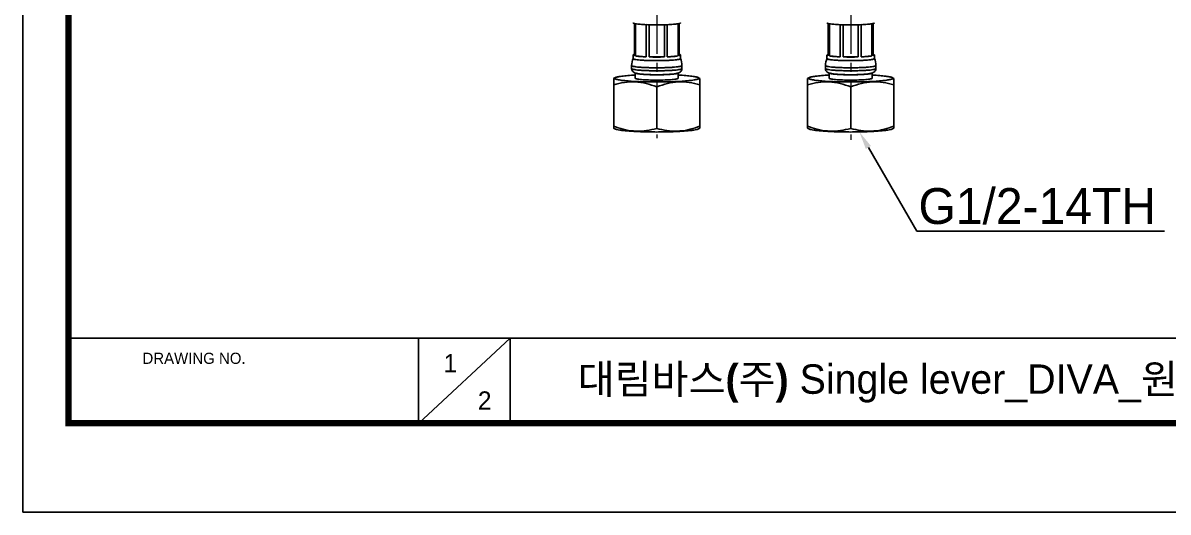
# Model space of a CAD drawing. Extents: x 0 to 790, y 0 to 579.
# Drawn here: x 0 to 318.9, y 0 to 136.3 of the extents above; entities that cross this region are included whole.
import ezdxf
from ezdxf import colors
from ezdxf.entities.mleader import LeaderData, LeaderLine
from ezdxf.math import Vec2, Vec3

# ---------------------------------------------------------------- set-up
doc = ezdxf.new("R2010")
doc.units = 0
doc.header["$LTSCALE"] = 10
doc.header["$MEASUREMENT"] = 0
doc.linetypes.add('CENTER', pattern=[2, 1.25, -0.25, 0.25, -0.25])
doc.layers.get('0').update_dxf_attribs({"linetype": 'CONTINUOUS'})
doc.layers.add('BODY', color=7, linetype='CONTINUOUS')
doc.layers.add('DEF_LAYER_ASSEM_MEMBER', color=7, linetype='CONTINUOUS')
doc.styles.add('Daelim Dimension', font='')
doc.styles.get("Standard").update_dxf_attribs({"font": ''})
doc.styles.get('Daelim Dimension').set_extended_font_data('나눔고딕')
doc.styles.get('Standard').set_extended_font_data('GulimChe')

msp = doc.modelspace()

# ---------------------------------------------------------------- linework, layer by layer
at = {"color": 5}
msp.add_line((12.7, 48.49), (648.72, 48.49), dxfattribs=at)
at = {"color": 5, "ltscale": 40}
for p, q in [((110.19, 48.49), (110.19, 24.69)), ((110.19, 48.49), (110.19, 24.69)), ((135.67, 48.49), (110.19, 24.69)), ((135.67, 48.49), (110.19, 24.69)), ((135.67, 48.49), (135.67, 24.69)), ((135.67, 48.49), (135.67, 24.69))]:
    msp.add_line(p, q, dxfattribs=at)
at = {"ltscale": 0.5}
msp.add_lwpolyline([(0, 0), (789.88, 0), (789.88, 578.76), (0, 578.76)], close=True, dxfattribs=at)
at = {"color": 5, "linetype": 'ByBlock', "lineweight": 200, "const_width": 1.82}
msp.add_lwpolyline([(12.7, 24.78), (777.1, 24.78), (777.1, 565.32), (12.7, 565.32)], close=True, dxfattribs=at)
at = {"layer": 'BODY', "color": 1, "linetype": 'CENTER', "lineweight": 5}
for p, q in [((176.52, 180.17), (176.52, 104.14)), ((230.52, 180.16), (230.52, 103.71))]:
    msp.add_line(p, q, dxfattribs=at)
at = {"layer": 'DEF_LAYER_ASSEM_MEMBER', "color": 7, "linetype": 'Continuous'}
for p, q in [((170.27, 136.13), (170.27, 127.16)), ((170.6, 136.06), (170.6, 127.1)), ((173.61, 135.8), (173.61, 126.83)), ((174.4, 135.77), (174.4, 126.8)), ((178.64, 135.77), (178.64, 126.8)), ((179.45, 135.8), (179.45, 126.83)), ((182.44, 136.06), (182.44, 127.09)), ((182.77, 136.13), (182.77, 127.16)), ((224.27, 136.13), (224.27, 127.16)), ((224.61, 136.06), (224.61, 127.09)), ((227.6, 135.8), (227.6, 126.83)), ((228.4, 135.77), (228.4, 126.8)), ((232.64, 135.77), (232.64, 126.8)), ((233.44, 135.8), (233.44, 126.83)), ((236.44, 136.06), (236.44, 127.1)), ((236.77, 136.13), (236.77, 127.16)), ((169.52, 124.4), (169.52, 123.56)), ((169.92, 127.35), (169.92, 126.35)), ((173.61, 126.83), (170.6, 127.1)), ((178.64, 126.8), (174.4, 126.8)), ((182.44, 127.09), (179.45, 126.83)), ((183.12, 127.35), (183.12, 126.35)), ((183.52, 124.4), (183.52, 123.56)), ((223.52, 124.4), (223.52, 123.56)), ((223.92, 127.35), (223.92, 126.35)), ((227.6, 126.83), (224.61, 127.09)), ((232.64, 126.8), (228.4, 126.8)), ((236.44, 127.1), (233.44, 126.83)), ((237.12, 127.35), (237.12, 126.35)), ((237.52, 124.4), (237.52, 123.56)), ((170.52, 120.87), (170.52, 122.3)), ((182.52, 120.87), (182.52, 122.3)), ((224.52, 120.87), (224.52, 122.3)), ((236.52, 120.87), (236.52, 122.3)), ((164.49, 120.81), (164.88, 121.03)), ((164.52, 106.98), (164.52, 120.82)), ((176.52, 106.91), (176.52, 118.47)), ((188.55, 120.81), (188.16, 121.03)), ((188.52, 106.98), (188.52, 120.82)), ((218.49, 120.81), (218.88, 121.03)), ((218.52, 106.98), (218.52, 120.82)), ((230.52, 106.91), (230.52, 118.47)), ((242.55, 120.81), (242.16, 121.03)), ((242.52, 106.98), (242.52, 120.82)), ((164.88, 106.77), (164.49, 106.99)), ((188.16, 106.77), (188.55, 106.99)), ((218.88, 106.77), (218.49, 106.99)), ((242.16, 106.77), (242.55, 106.99))]:
    msp.add_line(p, q, dxfattribs=at)
for centre, radius, start, end in [((176.19, 196.33), 60.58, 267.5601, 268.3107), ((176.52, 208.99), 73.25, 268.341, 271.659), ((176.92, 194.64), 58.9, 271.6786, 272.4623), ((230.13, 194.64), 58.9, 267.5377, 268.3214), ((230.52, 208.99), 73.25, 268.341, 271.659), ((230.86, 196.33), 60.58, 271.6893, 272.4399), ((176.52, 200.03), 73.25, 268.341, 271.659), ((230.52, 200.03), 73.25, 268.341, 271.659), ((174.6, 133.87), 28.22, 249.0652, 250.2444), ((178.44, 133.87), 28.22, 289.7556, 290.9348), ((228.6, 133.87), 28.22, 249.0652, 250.2444), ((232.44, 133.87), 28.22, 289.7556, 290.9348)]:
    msp.add_arc(centre, radius, start, end, dxfattribs=at)
for points, start_tangent, end_tangent in [([(170.27, 136.13), (170.03, 136.21), (169.92, 136.3)], (-0.96856, 0.248781), (-0.313972, 0.949432)), ([(170.6, 136.06), (170.51, 136.08), (170.27, 136.13)], (-0.984673, 0.174413), (-0.96856, 0.248781)), ([(173.61, 135.8), (171.85, 135.91), (170.6, 136.06)], (-0.999082, 0.042846), (-0.984673, 0.174413)), ([(182.44, 136.06), (181.19, 135.91), (179.45, 135.8)], (-0.984824, -0.173557), (-0.999072, -0.043063)), ([(182.77, 136.13), (182.7, 136.11), (182.44, 136.06)], (-0.96856, -0.248781), (-0.984824, -0.173557)), ([(183.12, 136.3), (183.02, 136.21), (182.77, 136.13)], (-0.313991, -0.949426), (-0.96856, -0.248781)), ([(224.27, 136.13), (224.03, 136.21), (223.92, 136.3)], (-0.96856, 0.248781), (-0.313972, 0.949432)), ([(224.27, 136.13), (224.34, 136.11), (224.61, 136.06)], (0.96856, -0.248781), (0.984824, -0.173557)), ([(227.6, 135.8), (225.85, 135.91), (224.61, 136.06)], (-0.999072, 0.043063), (-0.984824, 0.173557)), ([(236.44, 136.06), (235.19, 135.91), (233.44, 135.8)], (-0.984673, -0.174413), (-0.999082, -0.042846)), ([(236.44, 136.06), (236.53, 136.08), (236.77, 136.13)], (0.984673, 0.174413), (0.96856, 0.248781)), ([(237.12, 136.3), (237.02, 136.21), (236.77, 136.13)], (-0.313991, -0.949426), (-0.96856, -0.248781)), ([(169.52, 124.4), (169.93, 126.37)], (0, 1), (0.393415, 0.919361)), ([(169.92, 127.35), (169.98, 127.42), (170.14, 127.49)], (0, 1), (0.948651, 0.316325)), ([(170.27, 127.16), (170.01, 127.26), (169.92, 127.35)], (-0.96856, 0.248781), (0, 1)), ([(183.12, 126.35), (183.09, 126.3), (182.99, 126.24), (182.62, 126.13), (182.01, 126.03), (181.19, 125.95), (180.19, 125.87), (179.05, 125.82), (177.81, 125.79), (176.52, 125.78), (175.23, 125.79), (174, 125.82), (172.85, 125.87), (171.85, 125.95), (171.03, 126.03), (170.42, 126.13), (170.05, 126.24), (169.95, 126.3), (169.92, 126.35)], (0, -1), (0, 1)), ([(170.14, 127.49), (170.17, 127.5), (170.27, 127.53)], (0.948651, 0.316325), (0.96856, 0.248781)), ([(173.61, 126.83), (171.85, 126.94), (170.6, 127.1)], (-0.999082, 0.042846), (-0.984673, 0.174413)), ([(182.44, 127.09), (181.19, 126.94), (179.45, 126.83)], (-0.984824, -0.173557), (-0.999072, -0.043063)), ([(182.77, 127.53), (182.81, 127.52), (182.91, 127.49)], (0.96856, -0.248781), (0.948651, -0.316325)), ([(183.12, 127.35), (183.03, 127.26), (182.77, 127.16)], (0, -1), (-0.96856, -0.248781)), ([(182.91, 127.49), (183.07, 127.42), (183.12, 127.35)], (0.948651, -0.316325), (0, -1)), ([(183.12, 126.37), (183.52, 124.4)], (0.393415, -0.919361), (0, -1)), ([(223.52, 124.4), (223.93, 126.37)], (0, 1), (0.393415, 0.919361)), ([(223.92, 127.35), (223.98, 127.42), (224.14, 127.49)], (0, 1), (0.948651, 0.316325)), ([(224.27, 127.16), (224.01, 127.26), (223.92, 127.35)], (-0.96856, 0.248781), (0, 1)), ([(223.92, 126.35), (223.95, 126.3), (224.05, 126.24), (224.42, 126.13), (225.03, 126.03), (225.85, 125.95), (226.85, 125.87), (228, 125.82), (229.23, 125.79), (230.52, 125.78), (231.81, 125.79), (233.05, 125.82), (234.19, 125.87), (235.19, 125.95), (236.01, 126.03), (236.62, 126.13), (236.99, 126.24), (237.09, 126.3), (237.12, 126.35)], (0, -1), (0, 1)), ([(224.14, 127.49), (224.17, 127.5), (224.27, 127.53)], (0.948651, 0.316325), (0.96856, 0.248781)), ([(227.6, 126.83), (225.85, 126.94), (224.61, 127.09)], (-0.999072, 0.043063), (-0.984824, 0.173557)), ([(236.44, 127.1), (235.19, 126.94), (233.44, 126.83)], (-0.984673, -0.174413), (-0.999082, -0.042846)), ([(236.77, 127.53), (236.81, 127.52), (236.91, 127.49)], (0.96856, -0.248781), (0.948651, -0.316325)), ([(237.12, 127.35), (237.03, 127.26), (236.77, 127.16)], (0, -1), (-0.96856, -0.248781)), ([(236.91, 127.49), (237.07, 127.42), (237.12, 127.35)], (0.948651, -0.316325), (0, -1)), ([(237.12, 126.37), (237.52, 124.4)], (0.393415, -0.919361), (0, -1)), ([(170.49, 121.76), (168.42, 121.62), (166.75, 121.45), (166.09, 121.35), (165.55, 121.25), (165.15, 121.14), (164.88, 121.03)], (-0.998652, -0.051908), (-0.86923, -0.494407)), ([(170.5, 122.31), (169.91, 122.66), (169.63, 123.05), (169.52, 123.56)], (-0.945241, 0.326374), (0, 1)), ([(170.85, 122.21), (170.5, 122.31)], (-0.975881, 0.218302), (-0.945241, 0.326374)), ([(170.68, 122.25), (170.99, 122.17), (171.45, 122.09), (172.06, 122.02), (172.79, 121.96), (174.54, 121.87), (176.52, 121.85)], (0.936164, -0.351563), (1, 0)), ([(182.32, 122.37), (182.29, 122.32), (182.21, 122.27), (181.88, 122.17), (181.34, 122.09), (180.62, 122.01), (179.74, 121.95), (178.74, 121.9), (176.52, 121.86), (174.3, 121.9), (173.3, 121.95), (172.42, 122.01), (171.7, 122.09), (171.16, 122.17), (170.83, 122.27), (170.75, 122.32), (170.72, 122.37)], (0, -1), (0, 1)), ([(171.2, 122.14), (171.11, 122.16), (170.85, 122.21)], (-0.986756, 0.16221), (-0.975881, 0.218302)), ([(176.52, 121.85), (178.51, 121.87), (180.27, 121.96), (181, 122.02), (181.61, 122.09), (182.07, 122.17), (182.37, 122.25)], (1, 0), (0.933107, 0.359598)), ([(182.15, 122.2), (181.17, 122.05), (179.85, 121.95), (178.26, 121.88), (176.52, 121.86)], (-0.977567, -0.210625), (-1, -0.000002)), ([(182.5, 122.29), (182.15, 122.2)], (-0.951446, -0.307816), (-0.977567, -0.210625)), ([(183.52, 123.56), (183.41, 123.04), (183.11, 122.64), (182.5, 122.29)], (0, -1), (-0.951446, -0.307816)), ([(188.16, 121.03), (187.9, 121.14), (187.49, 121.25), (186.95, 121.35), (186.29, 121.45), (184.62, 121.62), (182.55, 121.76)], (-0.86923, 0.494407), (-0.998652, 0.051908)), ([(224.49, 121.76), (222.42, 121.62), (220.75, 121.45), (220.09, 121.35), (219.55, 121.25), (219.15, 121.14), (218.88, 121.03)], (-0.998652, -0.051908), (-0.86923, -0.494407)), ([(224.5, 122.31), (223.91, 122.66), (223.63, 123.05), (223.52, 123.56)], (-0.945241, 0.326374), (0, 1)), ([(224.85, 122.21), (224.5, 122.31)], (-0.975881, 0.218302), (-0.945241, 0.326374)), ([(224.68, 122.25), (224.99, 122.17), (225.45, 122.09), (226.06, 122.02), (226.79, 121.96), (228.54, 121.87), (230.52, 121.85)], (0.936164, -0.351563), (1, 0)), ([(236.32, 122.37), (236.29, 122.32), (236.21, 122.27), (235.88, 122.17), (235.34, 122.09), (234.62, 122.01), (233.74, 121.95), (232.74, 121.9), (230.52, 121.86), (228.3, 121.9), (227.3, 121.95), (226.42, 122.01), (225.7, 122.09), (225.16, 122.17), (224.83, 122.27), (224.75, 122.32), (224.72, 122.37)], (0, -1), (0, 1)), ([(225.2, 122.14), (225.11, 122.16), (224.85, 122.21)], (-0.986756, 0.16221), (-0.975881, 0.218302)), ([(230.52, 121.85), (232.51, 121.87), (234.27, 121.96), (235, 122.02), (235.61, 122.09), (236.07, 122.17), (236.37, 122.25)], (1, 0), (0.933107, 0.359598)), ([(236.15, 122.2), (235.17, 122.05), (233.85, 121.95), (232.26, 121.88), (230.52, 121.86)], (-0.977567, -0.210625), (-1, -0.000002)), ([(236.5, 122.29), (236.15, 122.2)], (-0.951446, -0.307816), (-0.977567, -0.210625)), ([(237.52, 123.56), (237.41, 123.04), (237.11, 122.64), (236.5, 122.29)], (0, -1), (-0.951446, -0.307816)), ([(242.16, 121.03), (241.9, 121.14), (241.49, 121.25), (240.95, 121.35), (240.29, 121.45), (238.62, 121.62), (236.55, 121.76)], (-0.86923, 0.494407), (-0.998652, 0.051908)), ([(164.52, 119.07), (167.49, 119.7), (170.52, 119.84), (173.55, 119.4), (176.52, 118.47)], (0.962517, 0.271221), (0.93409, -0.357036)), ([(164.88, 121.03), (164.8, 120.97), (164.76, 120.92), (164.75, 120.86), (164.77, 120.81), (164.83, 120.75), (164.92, 120.7), (165.2, 120.59), (165.61, 120.49), (166.15, 120.39), (166.81, 120.29), (167.59, 120.21), (169.43, 120.05), (171.6, 119.94), (174, 119.87), (176.52, 119.85)], (-0.86923, -0.494407), (1, 0)), ([(170.52, 120.87), (170.55, 120.82), (170.64, 120.77), (170.98, 120.67), (171.53, 120.58), (172.28, 120.5), (173.19, 120.44), (174.23, 120.39), (176.52, 120.35)], (0, -1), (1, 0)), ([(176.52, 119.85), (179.04, 119.87), (181.44, 119.94), (183.61, 120.05), (185.46, 120.21), (186.23, 120.29), (186.89, 120.39), (187.43, 120.49), (187.84, 120.59), (188.13, 120.7), (188.22, 120.75), (188.27, 120.81), (188.3, 120.86), (188.29, 120.92), (188.24, 120.97), (188.16, 121.03)], (1, 0), (-0.86923, 0.494407)), ([(176.52, 120.35), (178.82, 120.39), (179.85, 120.44), (180.76, 120.5), (181.51, 120.58), (182.06, 120.67), (182.41, 120.77), (182.49, 120.82), (182.52, 120.87)], (1, 0), (0, 1)), ([(176.52, 118.47), (179.49, 119.4), (182.52, 119.84), (185.55, 119.7), (188.52, 119.07)], (0.93409, 0.357036), (0.962517, -0.271221)), ([(218.52, 119.07), (221.49, 119.7), (224.52, 119.84), (227.55, 119.4), (230.52, 118.47)], (0.962517, 0.271221), (0.93409, -0.357036)), ([(218.88, 121.03), (218.8, 120.97), (218.76, 120.92), (218.75, 120.86), (218.77, 120.81), (218.83, 120.75), (218.92, 120.7), (219.2, 120.59), (219.61, 120.49), (220.15, 120.39), (220.81, 120.29), (221.59, 120.21), (223.43, 120.05), (225.6, 119.94), (228, 119.87), (230.52, 119.85)], (-0.86923, -0.494407), (1, 0)), ([(224.52, 120.87), (224.55, 120.82), (224.64, 120.77), (224.98, 120.67), (225.53, 120.58), (226.28, 120.5), (227.19, 120.44), (228.23, 120.39), (230.52, 120.35)], (0, -1), (1, 0)), ([(230.52, 119.85), (233.04, 119.87), (235.44, 119.94), (237.61, 120.05), (239.46, 120.21), (240.23, 120.29), (240.89, 120.39), (241.43, 120.49), (241.84, 120.59), (242.13, 120.7), (242.22, 120.75), (242.27, 120.81), (242.3, 120.86), (242.29, 120.92), (242.24, 120.97), (242.16, 121.03)], (1, 0), (-0.86923, 0.494407)), ([(230.52, 120.35), (232.82, 120.39), (233.85, 120.44), (234.76, 120.5), (235.51, 120.58), (236.06, 120.67), (236.41, 120.77), (236.49, 120.82), (236.52, 120.87)], (1, 0), (0, 1)), ([(230.52, 118.47), (233.49, 119.4), (236.52, 119.84), (239.55, 119.7), (242.52, 119.07)], (0.93409, 0.357036), (0.962517, -0.271221)), ([(164.88, 106.77), (165.08, 106.68), (165.38, 106.6), (166.22, 106.43), (167.39, 106.28), (168.85, 106.15), (170.55, 106.04), (172.43, 105.96), (176.52, 105.9)], (0.86923, -0.494407), (1, 0)), ([(165.07, 107.32), (167.91, 106.5), (170.8, 106.14), (173.69, 106.3), (176.52, 106.91)], (0.941196, -0.337862), (0.962555, 0.271085)), ([(176.52, 106.91), (179.35, 106.3), (182.24, 106.14), (185.13, 106.5), (187.98, 107.32)], (0.962555, -0.271085), (0.941196, 0.337861)), ([(176.52, 105.9), (180.61, 105.96), (182.5, 106.04), (184.19, 106.15), (185.65, 106.28), (186.82, 106.43), (187.66, 106.6), (187.96, 106.68), (188.16, 106.77)], (1, 0), (0.86923, 0.494407)), ([(218.88, 106.77), (219.08, 106.68), (219.38, 106.6), (220.22, 106.43), (221.39, 106.28), (222.85, 106.15), (224.55, 106.04), (226.43, 105.96), (230.52, 105.9)], (0.86923, -0.494407), (1, 0)), ([(219.07, 107.32), (221.91, 106.5), (224.8, 106.14), (227.69, 106.3), (230.52, 106.91)], (0.941196, -0.337862), (0.962555, 0.271085)), ([(230.52, 106.91), (233.35, 106.3), (236.24, 106.14), (239.13, 106.5), (241.98, 107.32)], (0.962555, -0.271085), (0.941196, 0.337861)), ([(230.52, 105.9), (234.61, 105.96), (236.5, 106.04), (238.19, 106.15), (239.65, 106.28), (240.82, 106.43), (241.66, 106.6), (241.96, 106.68), (242.16, 106.77)], (1, 0), (0.86923, 0.494407))]:
    msp.add_spline(points, degree=3, dxfattribs=dict(at, start_tangent=start_tangent, end_tangent=end_tangent))
at = {"layer": 'DEF_LAYER_ASSEM_MEMBER', "color": 9, "linetype": 'Continuous'}
for points, start_tangent, end_tangent in [([(183.52, 124.4), (183.49, 124.34), (183.39, 124.28), (182.99, 124.17), (182.34, 124.06), (181.47, 123.97), (180.41, 123.89), (179.2, 123.84), (177.89, 123.8), (176.52, 123.79), (175.16, 123.8), (173.84, 123.84), (172.63, 123.89), (171.57, 123.97), (170.7, 124.06), (170.05, 124.17), (169.66, 124.28), (169.56, 124.34), (169.52, 124.4)], (0, -1), (0, 1)), ([(223.52, 124.4), (223.56, 124.34), (223.66, 124.28), (224.05, 124.17), (224.7, 124.06), (225.57, 123.97), (226.63, 123.89), (227.84, 123.84), (229.16, 123.8), (230.52, 123.79), (231.89, 123.8), (233.2, 123.84), (234.41, 123.89), (235.47, 123.97), (236.34, 124.06), (236.99, 124.17), (237.39, 124.28), (237.49, 124.34), (237.52, 124.4)], (0, -1), (0, 1)), ([(176.52, 122.95), (175.16, 122.97), (173.84, 123), (172.63, 123.06), (171.57, 123.13), (170.7, 123.22), (170.05, 123.33), (169.66, 123.44), (169.56, 123.5), (169.52, 123.56)], (-1, 0), (0, 1)), ([(183.52, 123.56), (183.49, 123.5), (183.39, 123.44), (182.99, 123.33), (182.34, 123.22), (181.47, 123.13), (180.41, 123.06), (179.2, 123), (177.89, 122.97), (176.52, 122.95)], (0, -1), (-1, 0)), ([(223.52, 123.56), (223.56, 123.5), (223.66, 123.44), (224.05, 123.33), (224.7, 123.22), (225.57, 123.13), (226.63, 123.06), (227.84, 123), (229.16, 122.97), (230.52, 122.95)], (0, -1), (1, 0)), ([(230.52, 122.95), (231.89, 122.97), (233.2, 123), (234.41, 123.06), (235.47, 123.13), (236.34, 123.22), (236.99, 123.33), (237.39, 123.44), (237.49, 123.5), (237.52, 123.56)], (1, 0), (0, 1))]:
    msp.add_spline(points, degree=3, dxfattribs=dict(at, start_tangent=start_tangent, end_tangent=end_tangent))

# ---------------------------------------------------------------- texts
at = {"color": 5, "ltscale": 40, "style": 'Daelim Dimension'}
msp.add_text('DRAWING NO.', height=3.1171, dxfattribs=at).set_placement((33.3, 41.29))
at = {"char_height": 5.1, "width": 7.119, "attachment_point": 1, "style": 'Daelim Dimension'}
for s, insert in [('1', (117.12, 44.03)), ('2', (126.69, 33.63))]:
    msp.add_mtext(s, dxfattribs=dict(at, insert=insert))
at = {"color": 2, "insert": (154.51, 41.16), "char_height": 8.198, "width": 362.8925, "attachment_point": 1, "style": 'Daelim Dimension'}
msp.add_mtext('{\\fPretendard Variable SemiBold|b0|i0|c129|p2;대림바스(주)} Single lever_DIVA_원홀세면수전_DL L3010D', dxfattribs=at)

# ---------------------------------------------------------------- leaders
at = {"ltscale": 0.5}
ml = msp.add_multileader_mtext('Standard', dxfattribs=at)
ml.set_content('{\\f나눔고딕|b0|i0|c129|p50;G1/2-14TH}', color=256)
ml.set_leader_properties(color=5)
ml.build(insert=Vec2(0, 0))
ml.multileader.update_dxf_attribs({"text_left_attachment_type": 6, "text_right_attachment_type": 6, "dogleg_length": 0.36, "arrow_head_size": 5})
ctx = ml.context
ctx.base_point, ctx.char_height, ctx.arrow_head_size, ctx.landing_gap_size, ctx.plane_origin = Vec3(249.3, 78.27), 10, 5, 0.09, Vec3(233.76, 104.38)
ctx.left_attachment, ctx.right_attachment = 6, 6
notes = []
notes.append((ctx, [(0, (1, 1, 0), (248.94, 78.27), (1, 0), 0.36, [(0, [(232.94, 105.92)], 0, [])])]))
ctx.mtext.insert, ctx.mtext.flow_direction = Vec3(249.39, 90.27), 5
for ctx, leaders in notes:
    for number, flags, end, landing, length, lines in leaders:
        leader = LeaderData()
        leader.index, (leader.has_last_leader_line, leader.has_dogleg_vector, leader.attachment_direction) = number, flags
        leader.last_leader_point, leader.dogleg_vector, leader.dogleg_length = Vec3(end), Vec3(landing), length
        for number, points, colour, breaks in lines:
            line = LeaderLine()
            line.index, line.vertices, line.color, line.breaks = number, Vec3.list(points), colors.encode_raw_color(colour), breaks
            leader.lines.append(line)
        ctx.leaders.append(leader)

doc.saveas('drawing.dxf')
